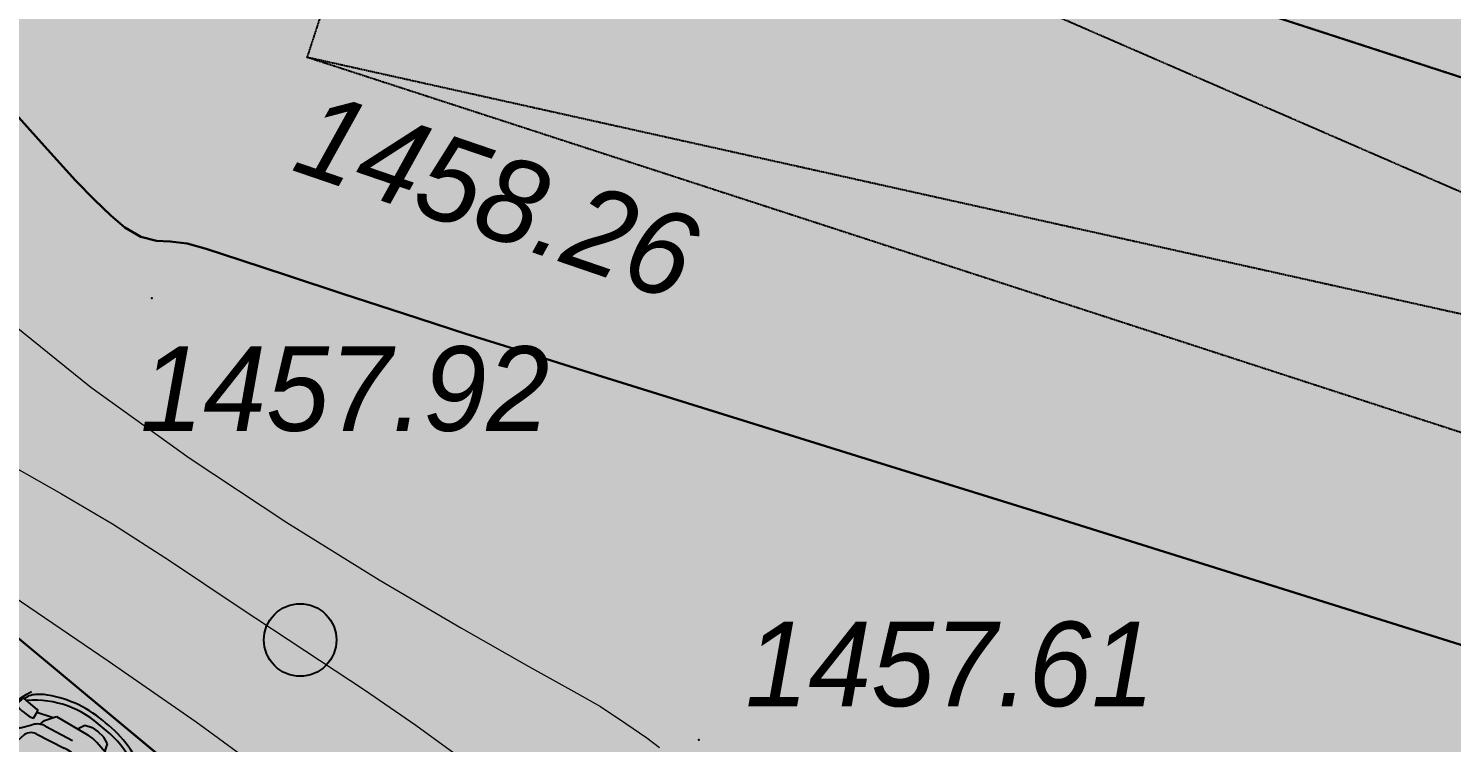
# Model space of a CAD drawing. Header units: millimetres. Extents: x 474337 to 1180020, y 4124662 to 4776603.
# Drawn here: x 640456 to 655168, y 4292490 to 4299873 of the extents above; entities that cross this region are included whole.
import ezdxf

# ---------------------------------------------------------------- set-up
doc = ezdxf.new("R2010")
doc.units = ezdxf.units.MM
doc.header["$PDMODE"] = 32
doc.header["$PDSIZE"] = 0.33
doc.linetypes.add('НАВЕС_ОПОРЫ', pattern=[3, 2, -1])
for name, color, linetype in [('(004) Точки рельефа', 7, 'Continuous'), ('(007) Здания', 7, 'Continuous'), ('(031) Горизонтали', 42, 'Continuous'), ('(038) Деревья', 7, 'Continuous'), ('1', 7, 'Continuous')]:
    doc.layers.add(name, color=color, linetype=linetype)
doc.layers.add('(032) Горизонтали утолщенные', color=32, linetype='Continuous', lineweight=30)
doc.styles.add('D-431', font='')
doc.styles.get('D-431').set_extended_font_data('D431', italic=True)

# ---------------------------------------------------------------- blocks, each defined once
blk = doc.blocks.new('d')
at = {"layer": '(038) Деревья'}
blk.add_ellipse((0, 0), major_axis=(0.2651650429449621, 0.2651650429449621), ratio=0.9999999999999488, start_param=5.497787143782112, end_param=11.7809724509617, dxfattribs=at)
blk = doc.blocks.new('gfdghdf')
at = {"linetype": 'Continuous', "extrusion": (-0.1767300684238498, 0.9842593575450028, 0), "elevation": -478111.1143980679}
blk.add_lwpolyline([(-803915.9083620594, 2.09287e-11), (-803528.8077654915, 2.09287e-11)], dxfattribs=at)
at = {"linetype": 'Continuous', "extrusion": (-0.0294866486248692, 0.999565174239716, 0), "elevation": -354189.5597295972}
blk.add_lwpolyline([(-865894.9289889709, 2.09287e-11), (-865690.9270676866, 2.09287e-11)], dxfattribs=at)
at = {"linetype": 'Continuous', "extrusion": (0.003800498418034, 0.9999927780798094, 0)}
for points, elevation in [([(-877204.428460732, 2.09287e-11), (-877204.428460732, 2.09287e-11)], -325171.743789525), ([(-877853.2479182493, 2.09287e-11), (-878029.4104846971, 2.09287e-11)], -329822.6809355933), ([(-877217.7805746684, 2.09287e-11), (-877217.7805746684, 2.09287e-11)], -330171.7101996568)]:
    blk.add_lwpolyline(points, dxfattribs=dict(at, elevation=elevation))
at = {"linetype": 'Continuous'}
for points in [[(875986.2229983992, -328503.2768622418), (876190.0991221407, -328510.4399673809)], [(875246.6571904342, -328611.6622615683), (875126.4986911727, -328673.0018660335)], [(875706.173063156, -328571.2694448843), (875502.6374710031, -328612.1303782191)], [(875966.8434599594, -328602.075881111), (875643.9651810294, -328634.6699235038)], [(875894.3119242806, -328561.4060124912), (875706.173063156, -328571.2694448843)], [(876053.8610598668, -328561.8550828907), (876241.941416922, -328572.7774296472)], [(876570.7153635231, -328580.9959644105), (876701.2226300256, -328615.7563121232)], [(875537.0374299977, -328701.9128175083), (875333.8810257352, -329724.0188045807)], [(875396.1944924737, -328773.9357983964), (875455.1246522025, -328770.0070823413)], [(876434.7662536381, -328700.1757931181), (876522.1674120853, -328837.4290973042)], [(875074.1427562905, -328824.481479828), (875110.4636083109, -328816.1104086654)], [(874984.6522178084, -329009.5765976891), (874958.272996842, -329195.3678771405)], [(875198.1242711918, -328974.7584141423), (875157.255405371, -328989.5660434384)], [(875277.3140743343, -328982.8166153767), (875231.8385595494, -328972.6156374968)], [(875355.380534755, -329043.6230050357), (875278.9813626158, -329570.9565932815)], [(876590.0694159403, -329047.0981864895), (876663.1341092926, -329574.8524586754)], [(876725.8405001696, -329204.7339762759), (876668.4769307008, -328986.7322114444)], [(876747.7108403422, -328979.119912996), (876788.4957035809, -328994.1573665409)], [(876960.9835130401, -329015.1392213308), (876986.3164602694, -329201.0760509454)], [(874958.272996842, -329195.3678771405), (874957.0919472958, -329641.7147552418)], [(876089.8798084459, -329681.2959457119), (876023.1949533168, -329599.6584839818)], [(875333.8810257352, -329724.0188045807), (875354.9693036362, -329780.497652902)], [(875503.084266858, -329851.6167671924), (875797.5559031491, -329829.3998219819)], [(875797.5559031491, -329829.3998219819), (875970.3633398955, -329819.6148648238)], [(876143.1129571439, -329830.3724341533), (875970.3633398955, -329819.6148648238)], [(876437.4548641546, -329854.2466660971), (876143.1129571439, -329830.3724341533)], [(875005.9129316772, -330018.8619547157), (874947.6409278396, -331112.5142750248)], [(875013.7882045557, -330012.9167277253), (875117.9346211726, -330260.5060430686)], [(875232.5073351313, -330216.6627075838), (875406.5245316587, -330045.1148976185)], [(875149.6859950449, -330274.5020715158), (875198.7184109689, -330492.3724252943)], [(876714.7360494632, -330244.5106880944), (876701.9219409507, -330407.2320457287)], [(876788.4670319237, -330279.1146189669), (876738.2089575796, -330496.705507614)], [(875198.7184109689, -330492.3724252943), (875138.0895755609, -331422.7414947755)], [(876738.2089575796, -330496.705507614), (876793.5996012575, -331427.4011282482)], [(876871.5921508691, -331494.8268454631), (876745.5095238355, -332524.1375148578)], [(875135.3165550488, -331652.5959685063), (875170.3189129925, -332506.9370330495)], [(876795.0786815496, -331657.267569745), (876755.2676236852, -332511.3980627648)], [(876217.5618498737, -332664.9959597678), (875964.3282151626, -332663.6996548154)], [(875317.8844673284, -332896.1262051745), (875393.1332050049, -333004.2934861289)], [(876605.5135847542, -332899.7503932637), (876529.6571443623, -333007.4923705428)], [(875448.2455372452, -333056.2526147673), (875459.1729676541, -333114.3474480545)], [(876440.1828151824, -332956.8819753429), (876124.796253577, -333029.1434837095)], [(875152.3722953531, -333152.6965443802), (875328.5345672129, -333153.0186960173)], [(875527.2650987292, -333226.9652149558), (875901.9736166231, -333289.6236395834)], [(876578.2812925433, -333132.6079284379), (876413.1496064485, -333198.5802025397)], [(876798.5121870581, -333094.0563921461), (876782.2805520012, -333132.2653657)]]:
    blk.add_lwpolyline(points, dxfattribs=at)
at = {"linetype": 'Continuous', "extrusion": (0.1822678585512487, 0.9832489144357812, 0), "elevation": -163306.2404281788}
blk.add_lwpolyline([(-921389.858205848, 2.09287e-11), (-921776.9588025064, 2.09287e-11)], dxfattribs=at)
at = {"linetype": 'Continuous', "extrusion": (-0.2519315041347292, 0.9677450683028114, 0), "elevation": -538514.5223753166}
blk.add_lwpolyline([(-764363.0628247482, 2.09287e-11), (-764228.0056948491, 2.09287e-11)], dxfattribs=at)
at = {"linetype": 'Continuous', "extrusion": (-0.2175710660164716, 0.9760444821996876, 0), "elevation": -511224.0987743257}
blk.add_lwpolyline([(-783033.0269424573, 2.09287e-11), (-782781.5129082015, 2.09287e-11)], dxfattribs=at)
at = {"linetype": 'Continuous', "extrusion": (-0.4320138196203278, 0.9018669855677472, 0), "elevation": -674675.0531415478}
blk.add_lwpolyline([(-647739.6642952824, 2.09287e-11), (-647594.0429875843, 2.09287e-11)], dxfattribs=at)
at = {"linetype": 'Continuous', "extrusion": (0.9992673085949396, -0.0382733062776872, 0), "elevation": 887891.8500156229}
blk.add_lwpolyline([(-295833.5625607199, 2.09287e-11), (-294865.3194485864, 2.09287e-11)], dxfattribs=at)
at = {"linetype": 'Continuous', "extrusion": (0.1060370674002533, 0.9943621776481416, 0), "elevation": -233863.048532191}
blk.add_lwpolyline([(-905886.4806229757, 2.09287e-11), (-906210.999889925, 2.09287e-11)], dxfattribs=at)
at = {"linetype": 'Continuous', "extrusion": (0.9994791463627066, 0.0322712873321698, 0), "elevation": 864930.3098023613}
blk.add_lwpolyline([(-357698.381536765, 2.09287e-11), (-356730.1512920257, 2.09287e-11)], dxfattribs=at)
at = {"linetype": 'Continuous', "extrusion": (0.2023444784009241, 0.9793144091968923, 0), "elevation": -144473.3368175498}
blk.add_lwpolyline([(-924601.2464377808, 2.09287e-11), (-924808.8430495932, 2.09287e-11)], dxfattribs=at)
at = {"linetype": 'Continuous', "extrusion": (0.4370837620846785, 0.8994208052529719, 0), "elevation": 87435.62805753812}
blk.add_lwpolyline([(-931807.5513413141, 2.09287e-11), (-931953.1726490506, 2.09287e-11)], dxfattribs=at)
at = {"linetype": 'Continuous', "extrusion": (0.2230619659051088, 0.9748042672078064, 0), "elevation": -124833.4940985981}
blk.add_lwpolyline([(-927664.0232244488, 2.09287e-11), (-927915.5372587544, 2.09287e-11)], dxfattribs=at)
at = {"linetype": 'Continuous', "extrusion": (0.4596782462180851, 0.8880855307648391, 0), "elevation": 111161.5821138047}
blk.add_lwpolyline([(-929643.1851628064, 2.09287e-11), (-929778.0948063376, 2.09287e-11)], dxfattribs=at)
at = {"linetype": 'Continuous', "extrusion": (0.9215072484260644, -0.3883611606458911, 0), "elevation": 934079.2403114144}
blk.add_lwpolyline([(36990.58916219732, 2.09287e-11), (36625.34544631036, 2.09287e-11)], dxfattribs=at)
at = {"linetype": 'Continuous', "extrusion": (-0.0788886389757681, 0.9968834348310494, 0), "elevation": -396740.7730089235}
blk.add_lwpolyline([(-846633.5006854588, 2.09287e-11), (-846460.8123308456, 2.09287e-11)], dxfattribs=at)
at = {"linetype": 'Continuous', "extrusion": (-0.5056293565277598, 0.8627508063266727, 0), "elevation": -726113.3008901764}
blk.add_lwpolyline([(-588945.2015161028, 2.09287e-11), (-588823.8322718678, 2.09287e-11)], dxfattribs=at)
at = {"linetype": 'Continuous', "extrusion": (0.9769312816093098, 0.2135539065744099, 0), "elevation": 784903.0841246801}
blk.add_lwpolyline([(-508122.8530837794, 2.09287e-11), (-508053.8101243849, 2.09287e-11)], dxfattribs=at)
at = {"linetype": 'Continuous', "extrusion": (-0.8404626185528551, 0.5418695293290428, 0), "elevation": -913946.8442087885}
blk.add_lwpolyline([(-198155.5898930328, 2.09287e-11), (-197992.8710189784, 2.09287e-11)], dxfattribs=at)
at = {"linetype": 'Continuous', "extrusion": (0.9819602721792636, 0.1890873445305805, 0), "elevation": 798446.2983631615}
blk.add_lwpolyline([(-488492.7371587706, 2.09287e-11), (-489534.7674755162, 2.09287e-11)], dxfattribs=at)
at = {"linetype": 'Continuous', "extrusion": (0.0721353377422655, 0.9973948531292958, 0), "elevation": -264690.3864990303}
blk.add_lwpolyline([(-897983.6840387855, 2.09287e-11), (-897924.6230660185, 2.09287e-11)], dxfattribs=at)
at = {"linetype": 'Continuous', "extrusion": (0.97571366595215, -0.2190498620730365, 0), "elevation": 927369.0501587631}
blk.add_lwpolyline([(-128773.100244182, 2.09287e-11), (-128704.0572847585, 2.09287e-11)], dxfattribs=at)
at = {"linetype": 'Continuous', "extrusion": (0.0844990427098366, 0.9964235604305638, 0), "elevation": -253466.300717567}
blk.add_lwpolyline([(-901295.1369860388, 2.09287e-11), (-901467.8253404215, 2.09287e-11)], dxfattribs=at)
at = {"linetype": 'Continuous', "extrusion": (0.5104779399487203, 0.8598908493673549, 0), "elevation": 164910.0320404999}
blk.add_lwpolyline([(-921637.3076585637, 2.09287e-11), (-921758.6769026001, 2.09287e-11)], dxfattribs=at)
at = {"linetype": 'Continuous', "extrusion": (0.9236788096599065, 0.3831676611944936, 0), "elevation": 683962.3159764521}
blk.add_lwpolyline([(-639562.1574519159, 2.09287e-11), (-639927.4011677958, 2.09287e-11)], dxfattribs=at)
at = {"linetype": 'Continuous', "extrusion": (0.9496048396549256, -0.3134495948377394, 0), "elevation": 934380.296088833}
blk.add_lwpolyline([(-37861.23736655567, 2.09287e-11), (-38081.6274957012, 2.09287e-11)], dxfattribs=at)
at = {"linetype": 'Continuous', "extrusion": (-0.9513542637161516, -0.3080991153981118, 0), "elevation": -732568.5801945912}
blk.add_lwpolyline([(582896.5946474404, 2.09287e-11), (583116.9847767453, 2.09287e-11)], dxfattribs=at)
at = {"linetype": 'Continuous', "extrusion": (0.2300696948383638, 0.9731741547724038, 0), "elevation": -118266.6159963904}
blk.add_lwpolyline([(-929003.402060752, 2.09287e-11), (-928966.1290259152, 2.09287e-11)], dxfattribs=at)
at = {"linetype": 'Continuous', "extrusion": (0.9789288752725724, 0.2042015111539984, 0), "elevation": 789536.5411806294}
blk.add_lwpolyline([(-500765.8199142281, 2.09287e-11), (-500980.7716453846, 2.09287e-11)], dxfattribs=at)
at = {"linetype": 'Continuous', "extrusion": (0.965632549579335, -0.2599110986335778, 0), "elevation": 930702.5496764531}
blk.add_lwpolyline([(-90407.65026565328, 2.09287e-11), (-90182.2276657968, 2.09287e-11)], dxfattribs=at)
at = {"linetype": 'Continuous', "extrusion": (-0.2133826084327766, 0.9769687110744256, 0), "elevation": -508475.550067704}
blk.add_lwpolyline([(-786277.6248874634, 2.09287e-11), (-786324.2304921164, 2.09287e-11)], dxfattribs=at)
at = {"linetype": 'Continuous', "extrusion": (-0.977763874447054, 0.2097088596752314, 0), "elevation": -926285.1062107987}
blk.add_lwpolyline([(137808.2863665801, 2.09287e-11), (138023.2380979137, 2.09287e-11)], dxfattribs=at)
at = {"linetype": 'Continuous', "extrusion": (-0.9999927780798094, 0.003800498418034, 0), "elevation": -878231.1111038303}
blk.add_lwpolyline([(325865.7134787027, 2.09287e-11), (326312.0621299675, 2.09287e-11)], dxfattribs=at)
at = {"linetype": 'Continuous', "extrusion": (0.9885359072495984, 0.1509859598711541, 0), "elevation": 815155.2319766412}
blk.add_lwpolyline([(-457968.9079361502, 2.09287e-11), (-458344.4147536154, 2.09287e-11)], dxfattribs=at)
at = {"linetype": 'Continuous', "extrusion": (0.9851386607315482, -0.1717609359896822, 0), "elevation": 918878.5794455641}
blk.add_lwpolyline([(-174334.3537033819, 2.09287e-11), (-174664.1865083792, 2.09287e-11)], dxfattribs=at)
at = {"linetype": 'Continuous', "extrusion": (-0.2348055858648637, 0.9720423534222458, 0), "elevation": -526118.3854476364}
blk.add_lwpolyline([(-773486.0716368834, 2.09287e-11), (-773954.0247514248, 2.09287e-11)], dxfattribs=at)
at = {"linetype": 'Continuous', "extrusion": (-0.7708924504354902, 0.6369653286181012, 0), "elevation": -885182.5351245126}
blk.add_lwpolyline([(-303738.8145195963, 2.09287e-11), (-303844.225833094, 2.09287e-11)], dxfattribs=at)
at = {"linetype": 'Continuous', "extrusion": (0.2402736839138404, 0.9707051853258392, 0), "elevation": -109522.0006180122}
blk.add_lwpolyline([(-930106.6817502424, 2.09287e-11), (-929638.7286358605, 2.09287e-11)], dxfattribs=at)
at = {"linetype": 'Continuous', "extrusion": (0.9860899283572151, 0.1662126745842886, 0), "elevation": 809689.1694043158}
blk.add_lwpolyline([(-470702.9668785922, 2.09287e-11), (-471032.7996840663, 2.09287e-11)], dxfattribs=at)
at = {"linetype": 'Continuous', "extrusion": (0.9876703150524694, -0.1565482314309428, 0), "elevation": 917777.3968713131}
blk.add_lwpolyline([(-188292.5813573099, 2.09287e-11), (-188668.0881748534, 2.09287e-11)], dxfattribs=at)
at = {"linetype": 'Continuous', "extrusion": (0.2328585766706822, 0.9725106083076442, 0), "elevation": -116881.1201469015}
blk.add_lwpolyline([(-928084.2109798022, 2.09287e-11), (-928127.1800113106, 2.09287e-11)], dxfattribs=at)
at = {"linetype": 'Continuous', "extrusion": (-0.2273804330434364, 0.973806006691774, 0), "elevation": -520464.1005055297}
blk.add_lwpolyline([(-778638.2606569408, 2.09287e-11), (-778595.2916253926, 2.09287e-11)], dxfattribs=at)
at = {"linetype": 'Continuous', "extrusion": (0.9348421606923941, -0.3550635641571465, 0), "elevation": 936563.7893013752}
blk.add_lwpolyline([(3008.073453080433, 2.09287e-11), (2947.786010218086, 2.09287e-11)], dxfattribs=at)
at = {"linetype": 'Continuous', "extrusion": (0.9856459243174818, -0.1688256848833645, 0), "elevation": 918354.2205935172}
blk.add_lwpolyline([(-177770.5341616588, 2.09287e-11), (-177400.5279889423, 2.09287e-11)], dxfattribs=at)
at = {"linetype": 'Continuous', "extrusion": (-0.1557603487449049, 0.9877948743331612, 0), "elevation": -462194.4020655479}
blk.add_lwpolyline([(-813155.4319512398, 2.09287e-11), (-813439.6562399272, 2.09287e-11)], dxfattribs=at)
at = {"linetype": 'Continuous', "extrusion": (-0.09191633835496911, 0.9957667330973731, 0), "elevation": -409071.193122599}
blk.add_lwpolyline([(-841478.6900642592, 2.09287e-11), (-841761.8041525042, 2.09287e-11)], dxfattribs=at)
at = {"linetype": 'Continuous', "extrusion": (0.0975202495626559, 0.9952335408964256, 0), "elevation": -242954.4991282932}
blk.add_lwpolyline([(-904143.7091036956, 2.09287e-11), (-904426.8231918513, 2.09287e-11)], dxfattribs=at)
at = {"linetype": 'Continuous', "extrusion": (0.161318373232754, 0.9869024179003404, 0), "elevation": -184148.4891300814}
blk.add_lwpolyline([(-918454.018108599, 2.09287e-11), (-918169.793819816, 2.09287e-11)], dxfattribs=at)
at = {"linetype": 'Continuous', "extrusion": (0.9865806607997823, 0.1632746144869584, 0), "elevation": 811088.6696605096}
blk.add_lwpolyline([(-468988.8484931304, 2.09287e-11), (-468618.8423202361, 2.09287e-11)], dxfattribs=at)
at = {"linetype": 'Continuous', "extrusion": (0.7060335768676701, 0.7081783591267413, 0), "elevation": 385128.6223488254}
blk.add_lwpolyline([(-853766.8191169406, 2.09287e-11), (-854011.176715024, 2.09287e-11)], dxfattribs=at)
at = {"linetype": 'Continuous', "extrusion": (-0.9195735122017468, 0.3929180011871991, 0), "elevation": -936067.9003698948}
blk.add_lwpolyline([(-41083.86058544192, 2.09287e-11), (-40815.2587514547, 2.09287e-11)], dxfattribs=at)
at = {"linetype": 'Continuous', "extrusion": (0.9988672170399182, 0.0475844798535088, 0), "elevation": 860236.2672618811}
blk.add_lwpolyline([(-371378.8748693064, 2.09287e-11), (-372474.0785144746, 2.09287e-11)], dxfattribs=at)
at = {"linetype": 'Continuous', "extrusion": (0.9939352048269086, -0.1099673069857202, 0), "elevation": 906173.9083195052}
blk.add_lwpolyline([(-232009.4911087943, 2.09287e-11), (-232972.18446884, 2.09287e-11)], dxfattribs=at)
at = {"linetype": 'Continuous', "extrusion": (0.9973397911539018, 0.0728926675399624, 0), "elevation": 848823.2356130821}
blk.add_lwpolyline([(-393322.4143273603, 2.09287e-11), (-393159.1892019195, 2.09287e-11)], dxfattribs=at)
at = {"linetype": 'Continuous', "extrusion": (0.9945384845427591, 0.1043705071530858, 0), "elevation": 837516.046214476}
blk.add_lwpolyline([(-419962.0375208762, 2.09287e-11), (-420924.7308808254, 2.09287e-11)], dxfattribs=at)
at = {"linetype": 'Continuous', "extrusion": (-0.05529187048195841, 0.9984702344379658, 0), "elevation": -378320.6697816357}
blk.add_lwpolyline([(-856150.3149140847, 2.09287e-11), (-855658.1204066884, 2.09287e-11)], dxfattribs=at)
at = {"linetype": 'Continuous', "extrusion": (0.0609115805156652, 0.9981431657628498, 0), "elevation": -276422.0169248402}
blk.add_lwpolyline([(-895169.5358152537, 2.09287e-11), (-894677.3413077741, 2.09287e-11)], dxfattribs=at)
at = {"linetype": 'Continuous', "extrusion": (0.0028146098637752, 0.9999960389778126, 0), "elevation": -328242.3522281449}
blk.add_lwpolyline([(-877418.3052115155, 2.09287e-11), (-876372.1090742943, 2.09287e-11)], dxfattribs=at)
at = {"linetype": 'Continuous', "extrusion": (0.9994357142019724, -0.0335894801625987, 0), "elevation": 885971.5524603929}
blk.add_lwpolyline([(-301205.6859571187, 2.09287e-11), (-301677.798651987, 2.09287e-11)], dxfattribs=at)
at = {"linetype": 'Continuous', "extrusion": (0.999608960900798, 0.0279629270075061, 0), "elevation": 866988.0855166445}
blk.add_lwpolyline([(-355653.0232850541, 2.09287e-11), (-355180.9105902643, 2.09287e-11)], dxfattribs=at)
at = {"linetype": 'Continuous', "extrusion": (0.0028146098678772, 0.9999960389778011, 0), "elevation": -328895.0053008635}
blk.add_lwpolyline([(-876357.8782968948, 2.09287e-11), (-877432.5359918142, 2.09287e-11)], dxfattribs=at)
at = {"linetype": 'Continuous', "extrusion": (0.9969173642385835, 0.07845870811832072, 0), "elevation": 846240.4940812341}
blk.add_lwpolyline([(-399214.0894004388, 2.09287e-11), (-400111.267471578, 2.09287e-11)], dxfattribs=at)
at = {"linetype": 'Continuous', "extrusion": (0.9932498921752758, 0.1159941881897664, 0), "elevation": 830702.089465368}
blk.add_lwpolyline([(-430753.9773969438, 2.09287e-11), (-431790.9813906835, 2.09287e-11)], dxfattribs=at)
at = {"linetype": 'Continuous', "extrusion": (0.996459909464435, -0.08406930968034891, 0), "elevation": 901749.407084123}
blk.add_lwpolyline([(-256693.4850388652, 2.09287e-11), (-257590.6631100882, 2.09287e-11)], dxfattribs=at)
at = {"linetype": 'Continuous', "extrusion": (0.9890870017729716, -0.1473326268134586, 0), "elevation": 914455.5847094812}
blk.add_lwpolyline([(-199329.8231696894, 2.09287e-11), (-199659.8332156896, 2.09287e-11)], dxfattribs=at)
at = {"linetype": 'Continuous', "extrusion": (0.9899006950673446, 0.1417625264489464, 0), "elevation": 820916.1154937887}
blk.add_lwpolyline([(-452836.9816218286, 2.09287e-11), (-453166.9916677755, 2.09287e-11)], dxfattribs=at)
at = {"linetype": 'Continuous', "extrusion": (0.9675322505820484, 0.2527475896692913, 0), "elevation": 762715.1814170307}
blk.add_lwpolyline([(-542908.3737768561, 2.09287e-11), (-543072.7307655053, 2.09287e-11)], dxfattribs=at)
at = {"linetype": 'Continuous', "extrusion": (0.9660941548680678, -0.2581900151627747, 0), "elevation": 932879.2622086302}
blk.add_lwpolyline([(-94867.86225367352, 2.09287e-11), (-95032.21924255133, 2.09287e-11)], dxfattribs=at)
at = {"linetype": 'Continuous', "extrusion": (0.9987234017730521, 0.0505130354548475, 0), "elevation": 857119.1305732131}
blk.add_lwpolyline([(-376415.4707745174, 2.09287e-11), (-376705.5181408667, 2.09287e-11)], dxfattribs=at)
at = {"linetype": 'Continuous', "extrusion": (0.9935338411700237, 0.1135363662001652, 0), "elevation": 831939.6770075746}
blk.add_lwpolyline([(-429915.2498920065, 2.09287e-11), (-430086.9759393409, 2.09287e-11)], dxfattribs=at)
at = {"linetype": 'Continuous', "extrusion": (0.05616682830574802, 0.9984213977064358, 0), "elevation": -282952.7226634079}
blk.add_lwpolyline([(-892704.6454950084, 2.09287e-11), (-893009.4152379754, 2.09287e-11)], dxfattribs=at)
at = {"linetype": 'Continuous', "extrusion": (0.0005102636988113, 0.9999998698154704, 0), "elevation": -332216.6744698213}
blk.add_lwpolyline([(-875876.7836691545, 2.09287e-11), (-876130.020621756, 2.09287e-11)], dxfattribs=at)
at = {"linetype": 'Continuous', "extrusion": (-0.05054562722122732, 0.9987217528264881, 0), "elevation": -376528.7341146793}
blk.add_lwpolyline([(-858587.5480955447, 2.09287e-11), (-858282.7783526793, 2.09287e-11)], dxfattribs=at)
at = {"linetype": 'Continuous', "extrusion": (0.9928789809430429, -0.1191273654602696, 0), "elevation": 909943.1057442436}
blk.add_lwpolyline([(-225892.73058571, 2.09287e-11), (-226064.45663262, 2.09287e-11)], dxfattribs=at)
at = {"linetype": 'Continuous', "extrusion": (0.9984232300927018, -0.0561342463319503, 0), "elevation": 894176.115791573}
blk.add_lwpolyline([(-282896.6100902379, 2.09287e-11), (-283186.6574567584, 2.09287e-11)], dxfattribs=at)
at = {"linetype": 'Continuous', "extrusion": (0.9980651235586836, 0.0621772396925911, 0), "elevation": 852730.4459392119}
blk.add_lwpolyline([(-386822.5723282139, 2.09287e-11), (-386907.613252391, 2.09287e-11)], dxfattribs=at)
at = {"linetype": 'Continuous', "extrusion": (0.9856666995859024, -0.1687043488693597, 0), "elevation": 918999.1003517379}
blk.add_lwpolyline([(-180691.253521914, 2.09287e-11), (-180608.4930645023, 2.09287e-11)], dxfattribs=at)
at = {"linetype": 'Continuous', "extrusion": (0.2288168238529475, 0.9734694967598364, 0), "elevation": -123795.5309505011}
blk.add_lwpolyline([(-928441.4090219823, 2.09287e-11), (-928764.9679946154, 2.09287e-11)], dxfattribs=at)
at = {"linetype": 'Continuous', "extrusion": (0.2057626727187234, 0.978601922395234, 0), "elevation": -145804.6214270151}
blk.add_lwpolyline([(-925621.9001832184, 2.09287e-11), (-925305.229483398, 2.09287e-11)], dxfattribs=at)
at = {"linetype": 'Continuous', "extrusion": (0.9817096991652248, -0.1903839976597923, 0), "elevation": 923852.4060456805}
blk.add_lwpolyline([(-160100.716393399, 2.09287e-11), (-160159.8299990327, 2.09287e-11)], dxfattribs=at)
at = {"linetype": 'Continuous', "extrusion": (0.9866007527085142, 0.1631531634844798, 0), "elevation": 810479.6262634534}
blk.add_lwpolyline([(-471613.9077796543, 2.09287e-11), (-471696.6682366722, 2.09287e-11)], dxfattribs=at)
at = {"linetype": 'Continuous', "extrusion": (0.9976993021986126, -0.06779456019771431, 0), "elevation": 897352.7457176688}
blk.add_lwpolyline([(-272935.5134179431, 2.09287e-11), (-272850.4724943319, 2.09287e-11)], dxfattribs=at)
at = {"linetype": 'Continuous', "extrusion": (0.9225795565796512, 0.385806897011049, 0), "elevation": 678863.1571350555}
blk.add_lwpolyline([(-644930.2139894936, 2.09287e-11), (-644971.7277420659, 2.09287e-11)], dxfattribs=at)
at = {"linetype": 'Continuous', "extrusion": (0.9225795565988762, 0.3858068969650766, 0), "elevation": 678863.1571671276}
blk.add_lwpolyline([(-645004.3111014487, 2.09287e-11), (-645042.8106966629, 2.09287e-11)], dxfattribs=at)
at = {"linetype": 'Continuous', "extrusion": (0.3762224466617282, 0.9265293684648443, 0), "elevation": 20670.06264826777}
blk.add_lwpolyline([(-936362.4009267373, 2.09287e-11), (-936540.2233512464, 2.09287e-11)], dxfattribs=at)
at = {"linetype": 'Continuous', "extrusion": (0.8557398318098215, 0.5174063589231374, 0), "elevation": 576809.8038136932}
blk.add_lwpolyline([(-738027.3587292393, 2.09287e-11), (-738158.9615399827, 2.09287e-11)], dxfattribs=at)
at = {"linetype": 'Continuous', "extrusion": (-0.2002506691779878, 0.979744696078406, 0), "elevation": -501837.1852247238}
blk.add_lwpolyline([(-791966.3363312909, 2.09287e-11), (-791649.6656314391, 2.09287e-11)], dxfattribs=at)
at = {"linetype": 'Continuous', "extrusion": (0.8528136908734067, -0.5222152895682755, 0), "elevation": 921418.5258900682}
blk.add_lwpolyline([(173615.493112084, 2.09287e-11), (173483.8903014534, 2.09287e-11)], dxfattribs=at)
at = {"linetype": 'Continuous', "extrusion": (0.920393155992458, -0.3909941667112735, 0), "elevation": 937237.1828164586}
blk.add_lwpolyline([(36171.51669610263, 2.09287e-11), (36133.01710099319, 2.09287e-11)], dxfattribs=at)
at = {"linetype": 'Continuous', "extrusion": (0.9209285694399328, 0.3897314074966489, 0), "elevation": 676641.151107475}
blk.add_lwpolyline([(-648235.1772719636, 2.09287e-11), (-648319.7447114005, 2.09287e-11)], dxfattribs=at)
at = {"linetype": 'Continuous', "extrusion": (0.3682489031311161, 0.9297272424441106, 0), "elevation": 12593.01260463241}
blk.add_lwpolyline([(-937018.2254303498, 2.09287e-11), (-937097.4438960915, 2.09287e-11)], dxfattribs=at)
at = {"linetype": 'Continuous', "extrusion": (-0.1593743933492335, 0.9872182143500816, 0), "elevation": -468644.944422156}
blk.add_lwpolyline([(-812084.1558083347, 2.09287e-11), (-811704.2445667007, 2.09287e-11)], dxfattribs=at)
at = {"linetype": 'Continuous', "extrusion": (-0.3630094503861496, 0.9317854575653912, 0), "elevation": -628646.4727398253}
blk.add_lwpolyline([(-695339.8050449992, 2.09287e-11), (-695260.5865790612, 2.09287e-11)], dxfattribs=at)
at = {"linetype": 'Continuous', "extrusion": (0.9187201031409064, -0.3949093213444858, 0), "elevation": 936544.3425816656}
blk.add_lwpolyline([(39815.24256660592, 2.09287e-11), (39730.67512709514, 2.09287e-11)], dxfattribs=at)
at = {"linetype": 'Continuous', "extrusion": (0.0615302603077662, 0.9981052184346392, 0), "elevation": -278852.0911125649}
blk.add_lwpolyline([(-894735.5556840863, 2.09287e-11), (-894813.371406507, 2.09287e-11)], dxfattribs=at)
at = {"linetype": 'Continuous', "extrusion": (-0.05591075404358781, 0.998435770383993, 0), "elevation": -381835.9616411089}
blk.add_lwpolyline([(-856028.6031061506, 2.09287e-11), (-855950.7873837892, 2.09287e-11)], dxfattribs=at)
at = {"linetype": 'Continuous'}
for centre, radius, start, end in [((875970.0224420441, -330005.5372266879), 1446.114465109295, 86.67640836093797, 93.00106068193804), ((875516.4382997779, -330577.5751569854), 1807.64308138662, 93.81411226248316, 102.9786440460535), ((876420.3792831831, -330580.1194083445), 1807.64308138662, 76.69882499593182, 85.86335677990343), ((875218.650069282, -329031.4093528824), 60.25476937955401, 77.35681326079167, 109.9164916144112), ((876726.8664680669, -329035.6544105523), 60.25476937955401, 69.76097742507616, 102.320655781089), ((875209.9966437189, -329198.1428826321), 9.0382154069331, 191.7827602660201, 344.935212876429), ((876734.581180598, -329202.4340105142), 9.038215406933096, 194.742256156641, 347.8947087630301), ((875958.5590549463, -334013.5311468224), 3615.286162773547, 86.50786180261063, 93.16960723702775), ((875444.6000351877, -330798.0796425474), 90.38215406845357, 89.89632255441298, 178.0751024774508), ((876490.6103428261, -330801.023764971), 90.38215406932949, 1.602366567833253, 89.7811464868332), ((878557.8061407607, -331304.871166973), 3615.286162765074, 176.9500492450235, 184.4999777191594), ((875259.4278510839, -331348.6073333233), 244.5373844374171, 145.1182729340975, 215.246040715148), ((875428.742015232, -331269.9259306208), 90.382154069119, 178.0751024774508, 269.9707640409818), ((876503.8119956658, -331272.9518451515), 90.38215406903677, 269.7067049995386, 1.602366567833253), ((877302.6700191755, -331563.7994855073), 2169.171697639963, 176.2715102334591, 182.3460963068553), ((874628.2594099807, -331556.2720332736), 2169.171697663943, 357.3313727426493, 3.405958806979417), ((877205.224368855, -332529.6789739124), 2169.171697667644, 171.527620135706, 182.8954159428013), ((875911.4409372802, -332483.206747661), 723.0572325547179, 194.6401601559206, 214.8251792747146), ((875401.1707421872, -332676.5212239719), 30.12738468977702, 86.78018333694536, 186.5192120883602), ((876523.4648292109, -332679.6800564771), 30.12738468977702, 353.1582569462576, 92.89728570110896), ((876014.290924257, -332483.4962313211), 723.0572325546477, 324.8522897686095, 345.0373088902073), ((875390.4337169307, -332912.9611234014), 337.3387720383452, 182.7128475066134, 212.5652764832194), ((875510.4656222551, -332836.8752018711), 120.509538759108, 186.5192120883602, 256.7725767673275), ((876413.2690165867, -332839.4162512628), 120.509538759108, 282.904892272543, 353.1582569462576), ((875235.0543266706, -333472.9660257341), 431.7336694754295, 73.5417083699721, 103.7991411201693), ((875541.5223224503, -332901.0636220227), 180.7643081358003, 214.8251792747146, 258.1258511804227), ((875963.3134621382, -332324.3491380541), 723.0572325546477, 256.7725767673275, 282.904892272543), ((876381.85147922, -332903.4288300549), 180.764308138662, 281.5516178639155, 324.8522897686095), ((876685.0952677631, -333477.047341537), 431.7336694754454, 75.87832792005602, 106.1357606693938), ((875152.3998425803, -333137.6328772319), 15.06369234456971, 183.5647928597478, 269.8952220898655), ((875334.0051903492, -333123.4820325703), 180.764308138662, 202.6938425428611, 223.5115919680565), ((875895.9462197578, -332442.0148423131), 1005.1525601826, 225.3757695598545, 273.6501333412473), ((875328.5621144446, -333137.9550289859), 15.06369234597282, 269.8952220898655, 350.2875042978375), ((876030.0172736491, -332442.3922014537), 1005.152560182611, 266.0273356987454, 314.301699479076), ((876593.474804537, -333141.5152788752), 15.06369234488889, 189.3899647528843, 269.782246957542), ((876588.1132862204, -333127.0118714846), 180.764308138662, 316.1658770608674, 336.9836264986924), ((876769.6360987462, -333142.1847844304), 15.06369234400537, 269.782246957542, 356.1126761817297), ((875577.5682014476, -332892.2556940938), 516.6043889547944, 223.5115919680565, 239.4375411585794), ((875925.1259123052, -332303.6878935983), 1200.130846543618, 239.4375411585794, 271.8257759406199), ((875961.6002111327, -332933.0460048596), 361.528616277324, 260.5068833919375, 279.1705856522583), ((876001.6167131138, -332303.9031862201), 1200.130846543593, 267.85169309718, 300.2399278905798), ((876345.8557528512, -332894.418132456), 516.6043889547944, 300.2399278905798, 316.1658770608674)]:
    blk.add_arc(centre, radius, start, end, dxfattribs=at)
at = {"linetype": 'Continuous', "extrusion": (0, 0, -1)}
for centre, radius, start, end in [((-875253.6578411832, -330238.1176696564), 30.12738468968849, 4.615655643909753, 54.20523040776607), ((-875533.4275680706, -330173.8446705777), 180.7643081384422, 315.0260808891848, 354.3427934341185), ((-876684.7016480463, -330242.1455157038), 30.12738468849407, 225.5224003348201, 275.1119750898431), ((-875265.555756008, -330400.9085822606), 30.12738468873548, 93.6051133260444, 182.5945710103884), ((-876405.2981592277, -330176.2986559759), 180.7643081351981, 264.8391128813603, 304.1558254271479), ((-876671.8875395438, -330404.8668732197), 30.1273846889193, 175.9328255763158, 264.9222832524298), ((-873374.6007335455, -331290.2824080536), 3615.286162777631, 183.1629258938654, 190.7128543676971), ((-874720.2663901143, -332522.6847588171), 2169.171697669305, 188.5853549988804, 199.9531508153929), ((-876532.8707174608, -332916.176650461), 337.338772046027, 177.4001276266855, 207.252556610298)]:
    blk.add_arc(centre, radius, start, end, dxfattribs=at)
blk = doc.blocks.new('sdtrsdtgh')
at = {"color": 250, "lineweight": 30}
blk.add_line((35.99999999988358, 5.000017451122403), (-1.164153218269348e-10, 5.000017451122403), dxfattribs=at)
at = {"layer": '1', "extrusion": (0, 0, -1), "xscale": -0.001, "yscale": 0.001, "zscale": -0.001, "rotation": 180}
blk.add_blockref('gfdghdf', (-904.4599951254204, -328.5988571997732), dxfattribs=at)

msp = doc.modelspace()

# ---------------------------------------------------------------- hatches: boundary and pattern name
at = {"lineweight": 30}
h = msp.add_hatch(color=74, dxfattribs=at)
h.dxf.hatch_style = 1
edge = h.paths.add_edge_path()
edge.add_line((668650.7964524031, 4311220.137547493), (672336.7292618214, 4307004.227287006))
edge.add_line((672336.729261756, 4307004.227287292), (677606.6170661772, 4311611.643278111))
edge.add_line((677606.6170662642, 4311611.643278122), (667601.9422993065, 4323054.828277658))
edge.add_line((667601.9422992468, 4323054.828277588), (660826.3722466971, 4317131.007699205))
edge.add_line((660826.3722467422, 4317131.007699013), (661221.2936207765, 4316679.303026483))
edge.add_line((661221.2936207056, 4316679.303027153), (653391.7459948851, 4309833.999234774))
edge.add_line((653391.7459949255, 4309833.9992342), (650364.0154732359, 4313297.068378772))
edge.add_line((650364.0154732466, 4313297.068379402), (648858.333237691, 4311980.663803944))
edge.add_line((648858.333237648, 4311980.663803101), (645172.4004272984, 4316196.574062657))
edge.add_line((645172.4004273415, 4316196.574063301), (656013.3125233419, 4325674.687003801))
edge.add_line((656013.312523365, 4325674.687003136), (659699.2453365086, 4321458.776738923))
edge.add_line((659699.2453365326, 4321458.77673912), (664969.1331474731, 4326066.192739252))
edge.add_line((664969.1331474781, 4326066.192739487), (654964.4583805205, 4337509.377740885))
edge.add_line((654964.4583804607, 4337509.37774086), (648188.8883288424, 4331585.557163408))
edge.add_line((648188.8883287907, 4331585.557163239), (648583.8097028249, 4331133.852489778))
edge.add_line((648583.8097028732, 4331133.852490425), (640754.2620765871, 4324288.548701772))
edge.add_line((640754.2620766163, 4324288.548701286), (637726.531554461, 4327751.617842133))
edge.add_line((637726.5315544605, 4327751.617841721), (636220.8493198362, 4326435.213267194))
edge.add_line((636220.8493198156, 4326435.213267326), (632534.916509466, 4330651.123526882))
edge.add_line((632534.9165095091, 4330651.123527527), (643375.8286055095, 4340129.236468026))
edge.add_line((643375.8286054134, 4340129.236467361), (647061.7614176257, 4335913.326205011))
edge.add_line((647061.7614176273, 4335913.326205254), (655343.0137059655, 4343153.551359094))
edge.add_line((655343.0137059689, 4343153.551359177), (651157.8683845119, 4347940.452807009))
edge.add_line((651157.8683845997, 4347940.452807426), (643131.9836521451, 4345328.34667981))
edge.add_line((643131.9836521149, 4345328.346679688), (631927.9812225924, 4339904.354493003))
edge.add_line((631927.9812226295, 4339904.354493141), (625259.9812236218, 4334894.354491595))
edge.add_line((625259.9812235832, 4334894.354491234), (619145.9812255001, 4325320.354489527))
edge.add_line((619145.9812254906, 4325320.354489326), (616143.9812280126, 4313712.354489535))
edge.add_line((616143.981227994, 4313712.354489326), (664431.3268320656, 4273530.937907759))
edge.add_line((664431.326832056, 4273530.937908173), (665085.1993731958, 4273391.068230341))
edge.add_line((665085.1993732452, 4273391.068230629), (676691.9694172217, 4276337.75205743))
edge.add_line((676691.9694172144, 4276337.752057076), (683409.1317304947, 4279642.536692096))
edge.add_line((683409.1317304373, 4279642.536691666), (683635.9812342483, 4279308.354503757))
edge.add_line((683635.981234312, 4279308.354504585), (694122.9196426927, 4282038.052570202))
edge.add_line((694122.9196426868, 4282038.052569389), (696992.7664266775, 4286731.783392997))
edge.add_arc((694277.5688997507, 4288007.597799301), 3000.000001292168, 334.8321523178782, 395.5583187144875)
edge.add_line((696718.1409795284, 4289752.19171524), (692876.9101396435, 4294145.729347348))
edge.add_line((692876.9101396799, 4294145.729347229), (686101.3400936495, 4288221.908780953))
edge.add_line((686101.3400936127, 4288221.908781052), (686496.2614676469, 4287770.204108522))
edge.add_line((686496.2614676952, 4287770.204109192), (678666.713842806, 4280924.900317744))
edge.add_line((678666.7138427496, 4280924.900317192), (675638.983319663, 4284387.969459902))
edge.add_line((675638.9833196402, 4284387.969460487), (674133.3010850159, 4283071.564886892))
edge.add_line((674133.3010851145, 4283071.564886093), (670447.3682752305, 4287287.475145649))
edge.add_line((670447.3682751656, 4287287.475146294), (681288.280369769, 4296765.588083999))
edge.add_line((681288.2803697586, 4296765.588083267), (684974.2131796426, 4292549.677823711))
edge.add_line((684974.2131797075, 4292549.67782402), (690244.1010074118, 4297157.093835328))
edge.add_line((690244.1010073423, 4297157.093835831), (680239.4262212926, 4308600.278811152))
edge.add_line((680239.4262213707, 4308600.278810501), (673463.8561762716, 4302676.458244225))
edge.add_line((673463.8561762571, 4302676.458244324), (673858.7775502914, 4302224.753570863))
edge.add_line((673858.7775502205, 4302224.75357151), (666029.2299248656, 4295379.449780994))
edge.add_line((666029.2299249172, 4295379.449780464), (663001.4994027619, 4298842.518923174))
edge.add_line((663001.4994027615, 4298842.518922806), (661495.8171653432, 4297526.114347348))
edge.add_line((661495.8171653748, 4297526.114347458), (657809.8843564221, 4301742.024607945))
edge.add_line((657809.8843563795, 4301742.024608612), (668650.7964523799, 4311220.13754818))
at = {"lineweight": 30, "true_color": 0xababab}
h = msp.add_hatch(color=253, dxfattribs=at)
h.dxf.hatch_style = 1
edge = h.paths.add_edge_path()
edge.add_arc((619840.7956937551, 4295675.825325012), 499.9999998043533, 50.23509485889359, 180.000000119299)
edge.add_line((619340.7956937551, 4295675.825325012), (619340.7956944536, 4291691.598758347))
edge.add_line((619340.7956947088, 4291691.598757744), (624540.4642918091, 4291691.598756813))
edge.add_line((624540.4642910957, 4291691.598755836), (624540.4642919106, 4287191.598604115))
edge.add_arc((625040.4642938375, 4287191.59860611), 500.0000013876706, 180.0000000125773, 269.999999745773)
edge.add_line((625040.4642920494, 4286691.598605156), (630036.573302026, 4286691.598607019))
edge.add_arc((630036.5733021498, 4287191.598607063), 499.9999999906868, 270.0000000792784, 410.2350948588935)
edge.add_line((630356.392796278, 4287575.936335564), (620160.6151876877, 4296060.16305395))
edge = h.paths.add_edge_path()
edge.add_line((610340.7956943512, 4291691.598753929), (603540.4642912094, 4291691.598752066))
edge.add_line((603540.4642904997, 4291691.598752022), (603540.4642911982, 4287191.5986003))
edge.add_arc((603040.4642904997, 4287191.598601341), 500.0000009220093, 270.0000001593196, 359.9999999058556, ccw=False)
edge.add_line((603040.4642914534, 4286691.598601341), (598069.1973666766, 4286691.598599479))
edge.add_arc((598069.197368145, 4287191.598599434), 500.0000013876706, 180.0000000125773, 269.999999745773, ccw=False)
edge.add_line((597569.1973667145, 4287191.598599434), (597569.1973670637, 4288070.159464715))
edge.add_arc((598069.1973648071, 4288070.159467697), 499.99999634477, 123.31596360746309, 180.0000003327424, ccw=False)
edge.add_line((597794.5695335865, 4288487.986646652), (609566.1678599917, 4296225.17731591))
edge.add_arc((609840.7956930399, 4295807.350131989), 500.000000805594, 1.2577288543980103e-08, 123.3159633825058, ccw=False)
edge.add_line((610340.7956933975, 4295807.35013485), (610340.7956936304, 4291691.598753894))
h.paths.add_polyline_path([(592704.9853674173, 4292322.726453781), (589958.7070200443, 4296500.998254776), (594972.6331148148, 4299796.532371521), (597718.9115283489, 4295618.260469437)])
edge = h.paths.add_edge_path()
edge.add_line((612521.3747452497, 4311330.901329994), (616144.2499151495, 4313712.130907536))
edge.add_line((616144.2499150038, 4313712.130906105), (616143.9812287902, 4313712.354488716))
edge.add_line((616143.9812294245, 4313712.354489326), (586230.2138314138, 4294050.749024467))
edge.add_line((586230.2138316631, 4294050.749023438), (576018.1192774086, 4294050.749020644))
edge.add_line((576018.1192775965, 4294050.749022484), (576018.1192799248, 4278593.498735015))
edge.add_line((576018.1192795038, 4278593.498734474), (591568.5885186894, 4278593.498738199))
edge.add_line((591568.5885183811, 4278593.498737335), (591567.9796728836, 4275691.598445015))
edge.add_line((591567.9796723127, 4275691.598444939), (636568.58862908, 4275691.598455183))
edge.add_line((636568.5886298418, 4275691.598455429), (636568.5886297254, 4279870.599079806))
edge.add_arc((637068.588629365, 4279870.599080086), 500.0000002235174, 62.683978862219874, 180.0000000125773, ccw=False)
edge.add_line((637298.0376355648, 4280314.84355545), (646249.2687427467, 4275691.598456908))
edge.add_line((646249.2687425613, 4275691.598457336), (646248.6598929893, 4275691.598457336))
edge.add_line((646248.6598927975, 4275691.59845829), (647042.5930810926, 4269814.532547442))
edge.add_line((647042.593080759, 4269814.532546997), (652755.981237497, 4270586.354497545))
edge.add_line((652755.981238246, 4270586.35449791), (665246.9812374694, 4271892.354500545))
edge.add_line((665246.9812374115, 4271892.354501724), (665092.9812370847, 4272980.354502158))
edge.add_line((665092.9812369347, 4272980.354499817), (651699.3377068656, 4284125.62586514))
edge.add_line((651699.3377065659, 4284125.625864983), (644954.006738169, 4284125.62586312))
edge.add_arc((644949.4851909876, 4284625.605421066), 500.0000013330231, 141.0758866118993, 270.5181381801657, ccw=False)
edge.add_line((644560.4957922697, 4284939.750687599), (647080.9828975803, 4287968.703927795))
edge.add_line((647080.9828976393, 4287968.70392704), (619408.6662200536, 4310995.707589271))
edge.add_line((619408.6662198305, 4310995.707590103), (616210.7202848205, 4307152.629528237))
edge.add_line((616210.7202847004, 4307152.629528046), (615267.6530925016, 4307152.629526183))
edge.add_line((615267.6530930996, 4307152.629527092), (612521.3747457032, 4311330.901330087))

# ---------------------------------------------------------------- linework, layer by layer
at = {"layer": '(004) Точки рельефа', "linetype": 'ByBlock', "lineweight": -2}
for p in [(643336.9812316895, 4299577.354494095, 1456753.499972838), (641732.9812327623, 4297086.354495049, 1456413.499972844), (647385.98123312, 4292517.354496002, 1456104.49997285)]:
    msp.add_point(p, dxfattribs=at)
at = {"layer": '(007) Здания', "elevation": 1456753.499972838}
msp.add_lwpolyline([(679086.9812328815, 4291623.354503632), (644416.1648790836, 4302896.429265976), (640581.4544315338, 4304151.413847923), (640581.4544315338, 4304151.413847923), (643680.4077688456, 4313620.525195122), (678620.7806288004, 4302185.599462509), (682135.774592042, 4300939.197841644), (679086.9812328815, 4291623.354503632)], dxfattribs=at)
at = {"layer": '(007) Здания', "linetype": 'НАВЕС_ОПОРЫ', "elevation": 1456753.499972838}
msp.add_lwpolyline([(643336.9812316895, 4299577.354494095), (678007.7975854874, 4288304.279729843), (679086.9812328815, 4291623.354503632), (644416.1648790836, 4302896.429265976)], close=True, dxfattribs=at)
at = {"layer": '(007) Здания', "linetype": 'НАВЕС_ОПОРЫ'}
for points, elevation in [([(677942.9812330008, 4288325.354502678), (644416.1648790836, 4302896.429265976)], 1456726.499972838), ([(643336.9812316895, 4299577.354494095), (679086.9812328815, 4291623.354503632)], 1456753.499972838)]:
    msp.add_lwpolyline(points, dxfattribs=dict(at, elevation=elevation))
at = {"layer": '(031) Горизонтали', "color": 42, "linetype": 'Continuous', "lineweight": 0}
for points, elevation in [([(640128.0013172626, 4296947.070867538), (641101.8357270956, 4296165.984083176), (642118.2182950974, 4295433.695775986), (643128.222692132, 4294764.435274124), (644082.9225912094, 4294172.431905746), (644933.391664505, 4293671.915003777), (645630.7035827637, 4293277.113897324), (646125.9320204258, 4293002.257912636), (646370.1506478786, 4292861.576384544), (646633.1730780602, 4292686.116711617), (646849.6803783178, 4292539.472344398), (646980.0721418858, 4292440.435732841)], 1455990.499972852), ([(640311.2890259027, 4295338.664870262), (640798.9583256245, 4295061.340434074), (641324.9044622183, 4294750.116988182), (641914.7533470392, 4294371.321512222), (642635.451978445, 4293890.949425697), (643313.4569607973, 4293442.978830338), (643928.8297299147, 4293033.807796478), (644461.6317203045, 4292669.83439064), (644891.9243694544, 4292357.456684113)], 1455490.499972861), ([(640298.7355268002, 4294002.213299751), (641281.6694447994, 4293335.973855972), (642190.5366288424, 4292703.638577461), (642933.6859000921, 4292161.464774132)], 1454990.499972871)]:
    msp.add_lwpolyline(points, dxfattribs=dict(at, elevation=elevation))
at = {"layer": '(032) Горизонтали утолщенные', "color": 32, "linetype": 'Continuous', "lineweight": 30, "elevation": 1456490.499972843}
msp.add_lwpolyline([(640203.6438238621, 4299119.870817184), (640621.2435531616, 4298655.544172287), (640943.7138422728, 4298302.368619919), (641137.820004344, 4298101.394802094), (641308.0707037449, 4297938.530314445), (641452.9756199121, 4297814.547961235), (641617.993324399, 4297720.417373657), (641780.2527275085, 4297676.55146122), (641921.97121346, 4297671.956629753), (642096.2400552034, 4297650.492731094), (642293.0692545176, 4297592.98092556), (642651.3005992174, 4297478.104507446), (643134.9113800526, 4297319.434260368), (643707.8788884878, 4297130.540966034), (644334.1804153919, 4296924.995407104), (644977.7932505608, 4296716.368362427), (645476.8635317087, 4296559.093793869), (646383.6682972908, 4296276.072002411), (647635.791038394, 4295886.106173515), (649170.8152514696, 4295407.999501228), (650926.3244296312, 4294860.555174828), (652839.9020676613, 4294262.576385498), (654849.1316578388, 4293632.866324425), (656891.5966945887, 4292990.228178978)], dxfattribs=at)
at = {"lineweight": 30}
msp.add_line((647081.2319045067, 4287969.003168106, 1446189.499972585), (619408.9153249264, 4310996.006948471, 1446189.499972585), dxfattribs=at)
at = {"lineweight": 30, "elevation": 1452791.499972912}
msp.add_lwpolyline([(665092.9812369347, 4272980.354499817), (616143.9812294245, 4313712.354489326), (586230.2138316631, 4294050.749023438), (576018.1192775965, 4294050.749022484), (576018.1192795038, 4278593.498734474), (591568.5885183811, 4278593.498737335), (591567.9796723127, 4275691.598444939), (646248.6598927975, 4275691.59845829), (647042.593080759, 4269814.532546997), (652755.981238246, 4270586.35449791), (665246.9812374115, 4271892.354501724), (665092.9812369347, 4272980.354499817)], dxfattribs=at)

# ---------------------------------------------------------------- block references
at = {"layer": '(038) Деревья', "linetype": 'Continuous', "xscale": 999.9999999813735, "yscale": 999.9999999813735, "zscale": 999.9999999813735}
msp.add_blockref('d', (643265.1217778921, 4293550.672707558, -1509.5), dxfattribs=at)
at = {"color": 1, "lineweight": 30, "xscale": 999.9999999813737, "yscale": 999.9999999813737, "zscale": 999.9999999813737, "rotation": 320.2350947005137}
msp.add_blockref('sdtrsdtgh', (616210.7092877626, 4307152.616171837, 1446189.499972585), dxfattribs=at)

# ---------------------------------------------------------------- texts
at = {"layer": '(004) Точки рельефа', "linetype": 'ByBlock', "char_height": 874.9999999837019, "attachment_point": 4, "style": 'D-431'}
for s, insert, rotation in [('1458.26', (643297.3567656279, 4298823.479404449, 1456753.499972838), 341.11745669098013), ('1457.92', (641612.1888904572, 4296143.430263519, 1456413.499972844), 1.257727448791041e-08), ('1457.61', (647867.5049526691, 4293296.369490623, 1456104.49997285), 1.257727448791041e-08)]:
    msp.add_mtext(s, dxfattribs=dict(at, insert=insert, rotation=rotation))

doc.saveas('drawing.dxf')
